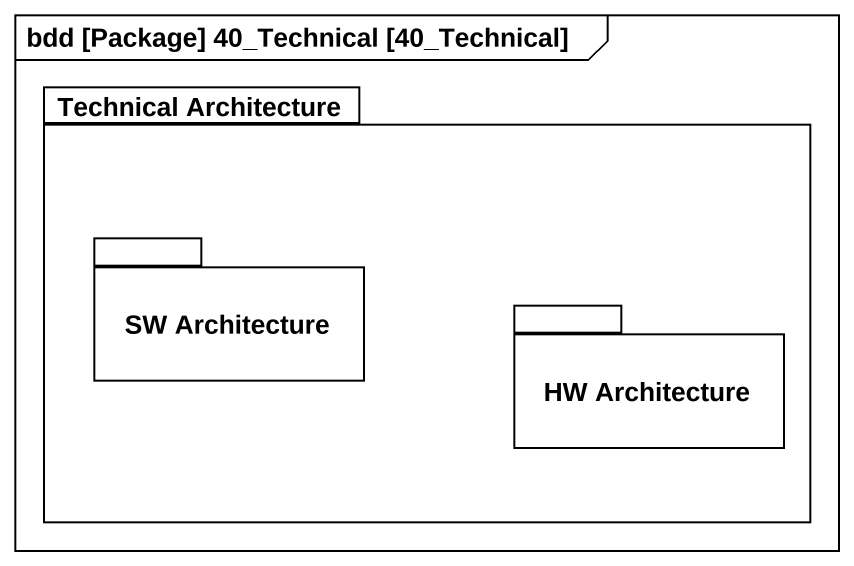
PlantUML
@startuml
mainframe bdd [Package] 40_Technical [40_Technical]
package "Technical Architecture" as Technical_Architecture {
  package "SW Architecture" as SW_Architecture {
  }
  package "HW Architecture" as HW_Architecture {
  }
}
@enduml
